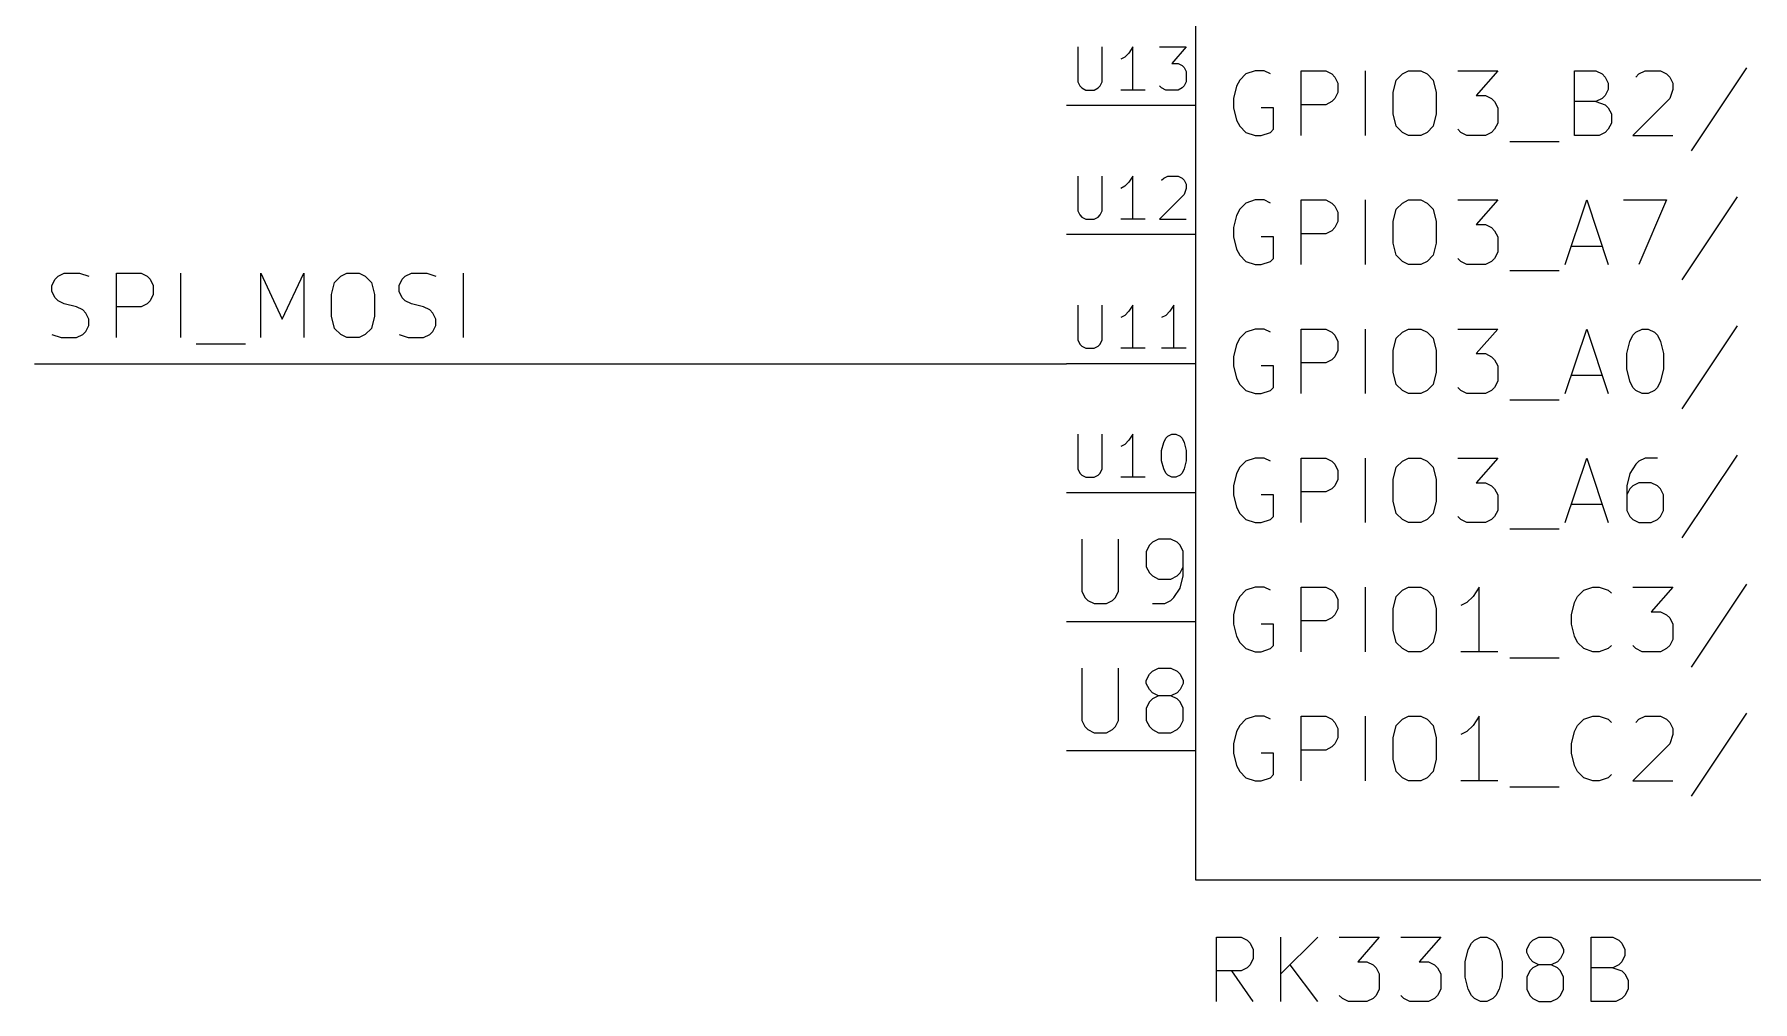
# Model space of a CAD drawing. Header units: millimetres. Extents: x 3 to 237, y -203 to -4.
# Drawn here: x 22.86 to 56.69, y -182.73 to -163.7 of the extents above; entities that cross this region are included whole.
import ezdxf

# ---------------------------------------------------------------- set-up
doc = ezdxf.new("R2010")
doc.units = ezdxf.units.MM
for name, color, linetype in [('GREENSIXTYFIVE', 129, 'CONTINUOUS'), ('LIGHTGREEN', 92, 'CONTINUOUS'), ('LIGHTRED', 12, 'CONTINUOUS'), ('RED', 14, 'CONTINUOUS'), ('REDSIX', 19, 'CONTINUOUS')]:
    doc.layers.add(name, color=color, linetype=linetype)

msp = doc.modelspace()

# ---------------------------------------------------------------- linework, layer by layer
at = {"layer": 'GREENSIXTYFIVE', "linetype": 'CONTINUOUS'}
for p, q in [((56.5694, -164.3571), (55.4808, -165.9899)), ((46.5303, -164.7199), (46.4699, -164.9618)), ((46.5908, -164.599), (46.5303, -164.7199)), ((46.7118, -164.478), (46.5908, -164.599)), ((46.8932, -164.4175), (46.7118, -164.478)), ((47.0746, -164.4175), (46.8932, -164.4175)), ((47.1956, -164.478), (47.0746, -164.4175)), ((47.8003, -165.6875), (47.8003, -164.4175)), ((47.8003, -164.4175), (48.2841, -164.4175)), ((48.2841, -164.4175), (48.4051, -164.478)), ((48.4051, -164.478), (48.4656, -164.5385)), ((48.4656, -164.5385), (48.526, -164.6594)), ((48.526, -164.6594), (48.526, -164.8409)), ((49.0703, -165.6875), (49.0703, -164.4175)), ((49.6147, -164.8409), (49.6751, -164.599)), ((49.6751, -164.599), (49.7961, -164.478)), ((49.7961, -164.478), (49.917, -164.4175)), ((49.917, -164.4175), (50.1589, -164.4175)), ((50.1589, -164.4175), (50.2799, -164.478)), ((50.2799, -164.478), (50.4008, -164.599)), ((50.4008, -164.599), (50.4613, -164.8409)), ((50.8847, -164.4175), (51.6709, -164.4175)), ((51.6709, -164.4175), (51.2475, -164.9013)), ((53.1827, -165.6875), (53.1827, -164.4175)), ((53.1827, -164.4175), (53.6061, -164.4175)), ((53.6061, -164.4175), (53.727, -164.478)), ((53.727, -164.478), (53.7875, -164.5385)), ((53.7875, -164.5385), (53.848, -164.6594)), ((53.848, -164.6594), (53.848, -164.7804)), ((54.3923, -164.5385), (54.4527, -164.478)), ((54.4527, -164.478), (54.5737, -164.4175)), ((54.5737, -164.4175), (54.8761, -164.4175)), ((54.8761, -164.4175), (54.997, -164.478)), ((54.997, -164.478), (55.0575, -164.5385)), ((55.0575, -164.5385), (55.118, -164.6594)), ((55.118, -164.6594), (55.118, -164.7804)), ((46.4699, -164.9618), (46.4699, -165.1432)), ((48.2841, -165.0828), (47.8003, -165.0828)), ((48.4051, -165.0223), (48.2841, -165.0828)), ((48.4656, -164.9618), (48.4051, -165.0223)), ((48.526, -164.8409), (48.4656, -164.9618)), ((49.6147, -165.2642), (49.6147, -164.8409)), ((50.4613, -164.8409), (50.4613, -165.2642)), ((51.2475, -164.9013), (51.429, -164.9013)), ((51.429, -164.9013), (51.5499, -164.9618)), ((51.5499, -164.9618), (51.6104, -165.0223)), ((51.6104, -165.0223), (51.6709, -165.1432)), ((53.6061, -165.0223), (53.1827, -165.0223)), ((53.727, -164.9618), (53.6061, -165.0223)), ((53.6061, -165.0223), (53.7875, -165.0828)), ((53.7875, -164.9013), (53.727, -164.9618)), ((53.848, -164.7804), (53.7875, -164.9013)), ((53.7875, -165.0828), (53.848, -165.1432)), ((55.0575, -164.9618), (54.3318, -165.6875)), ((55.118, -164.7804), (55.0575, -164.9618)), ((46.4699, -165.1432), (46.5303, -165.3851)), ((46.5303, -165.3851), (46.5908, -165.5061)), ((47.256, -165.1432), (47.0141, -165.1432)), ((47.256, -165.5666), (47.256, -165.1432)), ((49.6751, -165.5061), (49.6147, -165.2642)), ((50.4613, -165.2642), (50.4008, -165.5061)), ((51.6709, -165.1432), (51.6709, -165.4456)), ((53.848, -165.1432), (53.9084, -165.2642)), ((53.9084, -165.2642), (53.9084, -165.4456)), ((46.5908, -165.5061), (46.7118, -165.6271)), ((46.7118, -165.6271), (46.8932, -165.6875)), ((46.8932, -165.6875), (47.0141, -165.6875)), ((47.0141, -165.6875), (47.1956, -165.6271)), ((47.1956, -165.6271), (47.256, -165.5666)), ((49.7961, -165.6271), (49.6751, -165.5061)), ((49.917, -165.6875), (49.7961, -165.6271)), ((50.1589, -165.6875), (49.917, -165.6875)), ((50.2799, -165.6271), (50.1589, -165.6875)), ((50.4008, -165.5061), (50.2799, -165.6271)), ((50.9452, -165.6271), (50.8847, -165.5666)), ((51.0661, -165.6875), (50.9452, -165.6271)), ((51.429, -165.6875), (51.0661, -165.6875)), ((51.5499, -165.6271), (51.429, -165.6875)), ((51.6104, -165.5666), (51.5499, -165.6271)), ((51.6709, -165.4456), (51.6104, -165.5666)), ((53.6665, -165.6875), (53.1827, -165.6875)), ((53.7875, -165.6271), (53.6665, -165.6875)), ((53.848, -165.5666), (53.7875, -165.6271)), ((53.9084, -165.4456), (53.848, -165.5666)), ((54.3318, -165.6875), (55.118, -165.6875)), ((51.9128, -165.8085), (52.8804, -165.8085)), ((46.7118, -167.018), (46.5908, -167.139)), ((46.8932, -166.9575), (46.7118, -167.018)), ((47.0746, -166.9575), (46.8932, -166.9575)), ((47.1956, -167.018), (47.0746, -166.9575)), ((47.8003, -168.2275), (47.8003, -166.9575)), ((47.8003, -166.9575), (48.2841, -166.9575)), ((48.2841, -166.9575), (48.4051, -167.018)), ((48.4051, -167.018), (48.4656, -167.0785)), ((48.4656, -167.0785), (48.526, -167.1994)), ((49.0703, -168.2275), (49.0703, -166.9575)), ((49.6751, -167.139), (49.7961, -167.018)), ((49.7961, -167.018), (49.917, -166.9575)), ((49.917, -166.9575), (50.1589, -166.9575)), ((50.1589, -166.9575), (50.2799, -167.018)), ((50.2799, -167.018), (50.4008, -167.139)), ((50.8847, -166.9575), (51.6709, -166.9575)), ((51.6709, -166.9575), (51.2475, -167.4413)), ((53.0013, -168.2275), (53.4246, -166.9575)), ((53.4246, -166.9575), (53.848, -168.2275)), ((54.1504, -166.9575), (54.997, -166.9575)), ((54.997, -166.9575), (54.4528, -168.2275)), ((56.388, -166.8971), (55.2994, -168.5299)), ((46.5303, -167.2599), (46.4699, -167.5018)), ((46.5908, -167.139), (46.5303, -167.2599)), ((48.526, -167.3809), (48.4656, -167.5018)), ((48.526, -167.1994), (48.526, -167.3809)), ((49.6147, -167.3809), (49.6751, -167.139)), ((49.6147, -167.8042), (49.6147, -167.3809)), ((50.4008, -167.139), (50.4613, -167.3809)), ((50.4613, -167.3809), (50.4613, -167.8042)), ((51.2475, -167.4413), (51.429, -167.4413)), ((51.429, -167.4413), (51.5499, -167.5018)), ((46.4699, -167.5018), (46.4699, -167.6832)), ((46.4699, -167.6832), (46.5303, -167.9251)), ((47.256, -167.6832), (47.0141, -167.6832)), ((47.256, -168.1066), (47.256, -167.6832)), ((48.2841, -167.6228), (47.8003, -167.6228)), ((48.4051, -167.5623), (48.2841, -167.6228)), ((48.4656, -167.5018), (48.4051, -167.5623)), ((51.5499, -167.5018), (51.6104, -167.5623)), ((51.6104, -167.5623), (51.6709, -167.6832)), ((51.6709, -167.6832), (51.6709, -167.9856)), ((46.5303, -167.9251), (46.5908, -168.0461)), ((46.5908, -168.0461), (46.7118, -168.1671)), ((47.1956, -168.1671), (47.256, -168.1066)), ((49.6751, -168.0461), (49.6147, -167.8042)), ((49.7961, -168.1671), (49.6751, -168.0461)), ((50.4008, -168.0461), (50.2799, -168.1671)), ((50.4613, -167.8042), (50.4008, -168.0461)), ((50.9452, -168.1671), (50.8847, -168.1066)), ((51.6104, -168.1066), (51.5499, -168.1671)), ((51.6709, -167.9856), (51.6104, -168.1066)), ((53.1223, -167.8647), (53.727, -167.8647)), ((46.7118, -168.1671), (46.8932, -168.2275)), ((46.8932, -168.2275), (47.0141, -168.2275)), ((47.0141, -168.2275), (47.1956, -168.1671)), ((49.917, -168.2275), (49.7961, -168.1671)), ((50.1589, -168.2275), (49.917, -168.2275)), ((50.2799, -168.1671), (50.1589, -168.2275)), ((51.0661, -168.2275), (50.9452, -168.1671)), ((51.429, -168.2275), (51.0661, -168.2275)), ((51.5499, -168.1671), (51.429, -168.2275)), ((51.9128, -168.3485), (52.8804, -168.3485)), ((56.388, -169.4371), (55.2994, -171.0699)), ((46.5303, -169.7999), (46.4699, -170.0418)), ((46.5908, -169.679), (46.5303, -169.7999)), ((46.7118, -169.558), (46.5908, -169.679)), ((46.8932, -169.4975), (46.7118, -169.558)), ((47.0746, -169.4975), (46.8932, -169.4975)), ((47.1956, -169.558), (47.0746, -169.4975)), ((47.8003, -170.7675), (47.8003, -169.4975)), ((47.8003, -169.4975), (48.2841, -169.4975)), ((48.2841, -169.4975), (48.4051, -169.558)), ((48.4051, -169.558), (48.4656, -169.6185)), ((48.4656, -169.6185), (48.526, -169.7394)), ((48.526, -169.7394), (48.526, -169.9209)), ((49.0703, -170.7675), (49.0703, -169.4975)), ((49.6147, -169.9209), (49.6751, -169.679)), ((49.6751, -169.679), (49.7961, -169.558)), ((49.7961, -169.558), (49.917, -169.4975)), ((49.917, -169.4975), (50.1589, -169.4975)), ((50.1589, -169.4975), (50.2799, -169.558)), ((50.2799, -169.558), (50.4008, -169.679)), ((50.4008, -169.679), (50.4613, -169.9209)), ((50.8847, -169.4975), (51.6709, -169.4975)), ((51.6709, -169.4975), (51.2475, -169.9813)), ((53.0013, -170.7675), (53.4246, -169.4975)), ((53.4246, -169.4975), (53.848, -170.7675)), ((54.2109, -169.9813), (54.2713, -169.7394)), ((54.2713, -169.7394), (54.3318, -169.6185)), ((54.3318, -169.6185), (54.3923, -169.558)), ((54.3923, -169.558), (54.5132, -169.4975)), ((54.5132, -169.4975), (54.6342, -169.4975)), ((54.6342, -169.4975), (54.7551, -169.558)), ((54.7551, -169.558), (54.8156, -169.6185)), ((54.8156, -169.6185), (54.8761, -169.7394)), ((54.8761, -169.7394), (54.9366, -169.9813)), ((46.4699, -170.0418), (46.4699, -170.2232)), ((48.2841, -170.1628), (47.8003, -170.1628)), ((48.4051, -170.1023), (48.2841, -170.1628)), ((48.4656, -170.0418), (48.4051, -170.1023)), ((48.526, -169.9209), (48.4656, -170.0418)), ((49.6147, -170.3442), (49.6147, -169.9209)), ((50.4613, -169.9209), (50.4613, -170.3442)), ((51.2475, -169.9813), (51.429, -169.9813)), ((51.429, -169.9813), (51.5499, -170.0418)), ((51.5499, -170.0418), (51.6104, -170.1023)), ((51.6104, -170.1023), (51.6709, -170.2232)), ((54.2109, -170.2837), (54.2109, -169.9813)), ((54.9366, -169.9813), (54.9366, -170.2837)), ((46.4699, -170.2232), (46.5303, -170.4651)), ((46.5303, -170.4651), (46.5908, -170.5861)), ((47.256, -170.2232), (47.0141, -170.2232)), ((47.256, -170.6466), (47.256, -170.2232)), ((49.6751, -170.5861), (49.6147, -170.3442)), ((50.4613, -170.3442), (50.4008, -170.5861)), ((51.6709, -170.2232), (51.6709, -170.5256)), ((53.1223, -170.4047), (53.727, -170.4047)), ((54.2713, -170.5256), (54.2109, -170.2837)), ((54.9366, -170.2837), (54.8761, -170.5256)), ((46.5908, -170.5861), (46.7118, -170.7071)), ((46.7118, -170.7071), (46.8932, -170.7675)), ((46.8932, -170.7675), (47.0141, -170.7675)), ((47.0141, -170.7675), (47.1956, -170.7071)), ((47.1956, -170.7071), (47.256, -170.6466)), ((49.7961, -170.7071), (49.6751, -170.5861)), ((49.917, -170.7675), (49.7961, -170.7071)), ((50.1589, -170.7675), (49.917, -170.7675)), ((50.2799, -170.7071), (50.1589, -170.7675)), ((50.4008, -170.5861), (50.2799, -170.7071)), ((50.9452, -170.7071), (50.8847, -170.6466)), ((51.0661, -170.7675), (50.9452, -170.7071)), ((51.429, -170.7675), (51.0661, -170.7675)), ((51.5499, -170.7071), (51.429, -170.7675)), ((51.6104, -170.6466), (51.5499, -170.7071)), ((51.6709, -170.5256), (51.6104, -170.6466)), ((54.3318, -170.6466), (54.2713, -170.5256)), ((54.3923, -170.7071), (54.3318, -170.6466)), ((54.5132, -170.7675), (54.3923, -170.7071)), ((54.6342, -170.7675), (54.5132, -170.7675)), ((54.7551, -170.7071), (54.6342, -170.7675)), ((54.8156, -170.6466), (54.7551, -170.7071)), ((54.8761, -170.5256), (54.8156, -170.6466)), ((51.9128, -170.8885), (52.8804, -170.8885)), ((46.7118, -172.098), (46.5908, -172.219)), ((46.8932, -172.0375), (46.7118, -172.098)), ((47.0746, -172.0375), (46.8932, -172.0375)), ((47.1956, -172.098), (47.0746, -172.0375)), ((47.8003, -173.3075), (47.8003, -172.0375)), ((47.8003, -172.0375), (48.2841, -172.0375)), ((48.2841, -172.0375), (48.4051, -172.098)), ((48.4051, -172.098), (48.4656, -172.1585)), ((48.4656, -172.1585), (48.526, -172.2794)), ((49.0703, -173.3075), (49.0703, -172.0375)), ((49.6751, -172.219), (49.7961, -172.098)), ((49.7961, -172.098), (49.917, -172.0375)), ((49.917, -172.0375), (50.1589, -172.0375)), ((50.1589, -172.0375), (50.2799, -172.098)), ((50.2799, -172.098), (50.4008, -172.219)), ((50.8847, -172.0375), (51.6709, -172.0375)), ((51.6709, -172.0375), (51.2475, -172.5213)), ((53.0013, -173.3075), (53.4246, -172.0375)), ((53.4246, -172.0375), (53.848, -173.3075)), ((54.3923, -172.1585), (54.2713, -172.3399)), ((54.4528, -172.098), (54.3923, -172.1585)), ((54.5737, -172.0375), (54.4528, -172.098)), ((54.8156, -172.0375), (54.5737, -172.0375)), ((56.388, -171.9771), (55.2994, -173.6099)), ((46.5303, -172.3399), (46.4699, -172.5818)), ((46.5908, -172.219), (46.5303, -172.3399)), ((48.526, -172.4609), (48.4656, -172.5818)), ((48.526, -172.2794), (48.526, -172.4609)), ((49.6147, -172.4609), (49.6751, -172.219)), ((49.6147, -172.8842), (49.6147, -172.4609)), ((50.4008, -172.219), (50.4613, -172.4609)), ((50.4613, -172.4609), (50.4613, -172.8842)), ((51.2475, -172.5213), (51.429, -172.5213)), ((51.429, -172.5213), (51.5499, -172.5818)), ((54.2713, -172.3399), (54.2109, -172.5818)), ((54.4528, -172.5213), (54.3318, -172.5818)), ((54.6947, -172.5213), (54.4528, -172.5213)), ((54.8156, -172.5818), (54.6947, -172.5213)), ((46.4699, -172.5818), (46.4699, -172.7632)), ((46.4699, -172.7632), (46.5303, -173.0051)), ((47.256, -172.7632), (47.0141, -172.7632)), ((47.256, -173.1866), (47.256, -172.7632)), ((48.2841, -172.7028), (47.8003, -172.7028)), ((48.4051, -172.6423), (48.2841, -172.7028)), ((48.4656, -172.5818), (48.4051, -172.6423)), ((51.5499, -172.5818), (51.6104, -172.6423)), ((51.6104, -172.6423), (51.6709, -172.7632)), ((51.6709, -172.7632), (51.6709, -173.0656)), ((54.2109, -172.5818), (54.2109, -173.0656)), ((54.2713, -172.6423), (54.2109, -172.7632)), ((54.3318, -172.5818), (54.2713, -172.6423)), ((54.8761, -172.6423), (54.8156, -172.5818)), ((54.9366, -172.7632), (54.8761, -172.6423)), ((54.9366, -173.0656), (54.9366, -172.7632)), ((46.5303, -173.0051), (46.5908, -173.1261)), ((46.5908, -173.1261), (46.7118, -173.2471)), ((47.1956, -173.2471), (47.256, -173.1866)), ((49.6751, -173.1261), (49.6147, -172.8842)), ((49.7961, -173.2471), (49.6751, -173.1261)), ((50.4008, -173.1261), (50.2799, -173.2471)), ((50.4613, -172.8842), (50.4008, -173.1261)), ((50.9452, -173.2471), (50.8847, -173.1866)), ((51.6104, -173.1866), (51.5499, -173.2471)), ((51.6709, -173.0656), (51.6104, -173.1866)), ((53.1223, -172.9447), (53.727, -172.9447)), ((54.2109, -173.0656), (54.2713, -173.1866)), ((54.2713, -173.1866), (54.3318, -173.2471)), ((54.8156, -173.2471), (54.8761, -173.1866)), ((54.8761, -173.1866), (54.9366, -173.0656)), ((46.7118, -173.2471), (46.8932, -173.3075)), ((46.8932, -173.3075), (47.0141, -173.3075)), ((47.0141, -173.3075), (47.1956, -173.2471)), ((49.917, -173.3075), (49.7961, -173.2471)), ((50.1589, -173.3075), (49.917, -173.3075)), ((50.2799, -173.2471), (50.1589, -173.3075)), ((51.0661, -173.3075), (50.9452, -173.2471)), ((51.429, -173.3075), (51.0661, -173.3075)), ((51.5499, -173.2471), (51.429, -173.3075)), ((51.9128, -173.4285), (52.8804, -173.4285)), ((54.3318, -173.2471), (54.4528, -173.3075)), ((54.4528, -173.3075), (54.6947, -173.3075)), ((54.6947, -173.3075), (54.8156, -173.2471)), ((56.5694, -174.5171), (55.4808, -176.1499)), ((46.5303, -174.8799), (46.4699, -175.1218)), ((46.5908, -174.759), (46.5303, -174.8799)), ((46.7118, -174.638), (46.5908, -174.759)), ((46.8932, -174.5775), (46.7118, -174.638)), ((47.0746, -174.5775), (46.8932, -174.5775)), ((47.1956, -174.638), (47.0746, -174.5775)), ((47.8003, -175.8475), (47.8003, -174.5775)), ((47.8003, -174.5775), (48.2841, -174.5775)), ((48.2841, -174.5775), (48.4051, -174.638)), ((48.4051, -174.638), (48.4656, -174.6985)), ((48.4656, -174.6985), (48.526, -174.8194)), ((48.526, -174.8194), (48.526, -175.0009)), ((49.0703, -175.8475), (49.0703, -174.5775)), ((49.6147, -175.0009), (49.6751, -174.759)), ((49.6751, -174.759), (49.7961, -174.638)), ((49.7961, -174.638), (49.917, -174.5775)), ((49.917, -174.5775), (50.1589, -174.5775)), ((50.1589, -174.5775), (50.2799, -174.638)), ((50.2799, -174.638), (50.4008, -174.759)), ((50.4008, -174.759), (50.4613, -175.0009)), ((51.0661, -174.8799), (50.9452, -174.9404)), ((51.1871, -174.759), (51.0661, -174.8799)), ((51.308, -174.5775), (51.1871, -174.759)), ((51.308, -175.8475), (51.308, -174.5775)), ((53.1223, -175.1218), (53.1827, -174.8799)), ((53.1827, -174.8799), (53.2432, -174.759)), ((53.2432, -174.759), (53.3642, -174.638)), ((53.3642, -174.638), (53.5456, -174.5775)), ((53.5456, -174.5775), (53.6665, -174.5775)), ((53.6665, -174.5775), (53.848, -174.638)), ((53.848, -174.638), (53.9084, -174.6985)), ((54.3318, -174.5775), (55.118, -174.5775)), ((55.118, -174.5775), (54.6946, -175.0613)), ((46.4699, -175.1218), (46.4699, -175.3032)), ((48.4051, -175.1823), (48.2841, -175.2428)), ((48.4656, -175.1218), (48.4051, -175.1823)), ((48.526, -175.0009), (48.4656, -175.1218)), ((49.6147, -175.4242), (49.6147, -175.0009)), ((50.4613, -175.0009), (50.4613, -175.4242)), ((53.1223, -175.3032), (53.1223, -175.1218)), ((54.6946, -175.0613), (54.8761, -175.0613)), ((54.8761, -175.0613), (54.997, -175.1218)), ((54.997, -175.1218), (55.0575, -175.1823)), ((55.0575, -175.1823), (55.118, -175.3032)), ((46.4699, -175.3032), (46.5303, -175.5451)), ((46.5303, -175.5451), (46.5908, -175.6661)), ((47.256, -175.3032), (47.0141, -175.3032)), ((47.256, -175.7266), (47.256, -175.3032)), ((48.2841, -175.2428), (47.8003, -175.2428)), ((49.6751, -175.6661), (49.6147, -175.4242)), ((50.4613, -175.4242), (50.4008, -175.6661)), ((53.1827, -175.5451), (53.1223, -175.3032)), ((53.2432, -175.6661), (53.1827, -175.5451)), ((55.118, -175.3032), (55.118, -175.6056)), ((46.5908, -175.6661), (46.7118, -175.7871)), ((46.7118, -175.7871), (46.8932, -175.8475)), ((46.8932, -175.8475), (47.0141, -175.8475)), ((47.0141, -175.8475), (47.1956, -175.7871)), ((47.1956, -175.7871), (47.256, -175.7266)), ((49.7961, -175.7871), (49.6751, -175.6661)), ((49.917, -175.8475), (49.7961, -175.7871)), ((50.1589, -175.8475), (49.917, -175.8475)), ((50.2799, -175.7871), (50.1589, -175.8475)), ((50.4008, -175.6661), (50.2799, -175.7871)), ((51.6709, -175.8475), (50.9452, -175.8475)), ((53.3642, -175.7871), (53.2432, -175.6661)), ((53.5456, -175.8475), (53.3642, -175.7871)), ((53.6665, -175.8475), (53.5456, -175.8475)), ((53.848, -175.7871), (53.6665, -175.8475)), ((53.9084, -175.7266), (53.848, -175.7871)), ((54.3923, -175.7871), (54.3318, -175.7266)), ((54.5132, -175.8475), (54.3923, -175.7871)), ((54.8761, -175.8475), (54.5132, -175.8475)), ((54.997, -175.7871), (54.8761, -175.8475)), ((55.0575, -175.7266), (54.997, -175.7871)), ((55.118, -175.6056), (55.0575, -175.7266)), ((51.9128, -175.9685), (52.8804, -175.9685)), ((46.7118, -177.178), (46.5908, -177.299)), ((46.8932, -177.1175), (46.7118, -177.178)), ((47.0746, -177.1175), (46.8932, -177.1175)), ((47.1956, -177.178), (47.0746, -177.1175)), ((47.8003, -178.3875), (47.8003, -177.1175)), ((47.8003, -177.1175), (48.2841, -177.1175)), ((48.2841, -177.1175), (48.4051, -177.178)), ((48.4051, -177.178), (48.4656, -177.2385)), ((48.4656, -177.2385), (48.526, -177.3594)), ((49.0703, -178.3875), (49.0703, -177.1175)), ((49.6751, -177.299), (49.7961, -177.178)), ((49.7961, -177.178), (49.917, -177.1175)), ((49.917, -177.1175), (50.1589, -177.1175)), ((50.1589, -177.1175), (50.2799, -177.178)), ((50.2799, -177.178), (50.4008, -177.299)), ((51.308, -177.1175), (51.1871, -177.299)), ((51.308, -178.3875), (51.308, -177.1175)), ((53.2432, -177.299), (53.3642, -177.178)), ((53.3642, -177.178), (53.5456, -177.1175)), ((53.5456, -177.1175), (53.6665, -177.1175)), ((53.6665, -177.1175), (53.848, -177.178)), ((53.848, -177.178), (53.9084, -177.2385)), ((54.3923, -177.2385), (54.4527, -177.178)), ((54.4527, -177.178), (54.5737, -177.1175)), ((54.5737, -177.1175), (54.8761, -177.1175)), ((54.8761, -177.1175), (54.997, -177.178)), ((54.997, -177.178), (55.0575, -177.2385)), ((55.0575, -177.2385), (55.118, -177.3594)), ((56.5694, -177.0571), (55.4808, -178.6899)), ((46.5303, -177.4199), (46.4699, -177.6618)), ((46.5908, -177.299), (46.5303, -177.4199)), ((48.526, -177.5409), (48.4656, -177.6618)), ((48.526, -177.3594), (48.526, -177.5409)), ((49.6147, -177.5409), (49.6751, -177.299)), ((49.6147, -177.9642), (49.6147, -177.5409)), ((50.4008, -177.299), (50.4613, -177.5409)), ((50.4613, -177.5409), (50.4613, -177.9642)), ((51.0661, -177.4199), (50.9452, -177.4804)), ((51.1871, -177.299), (51.0661, -177.4199)), ((53.1223, -177.6618), (53.1827, -177.4199)), ((53.1827, -177.4199), (53.2432, -177.299)), ((55.118, -177.4804), (55.0575, -177.6618)), ((55.118, -177.3594), (55.118, -177.4804)), ((46.4699, -177.6618), (46.4699, -177.8432)), ((46.4699, -177.8432), (46.5303, -178.0851)), ((47.256, -177.8432), (47.0141, -177.8432)), ((47.256, -178.2666), (47.256, -177.8432)), ((48.2841, -177.7828), (47.8003, -177.7828)), ((48.4051, -177.7223), (48.2841, -177.7828)), ((48.4656, -177.6618), (48.4051, -177.7223)), ((53.1223, -177.8432), (53.1223, -177.6618)), ((53.1827, -178.0851), (53.1223, -177.8432)), ((55.0575, -177.6618), (54.3318, -178.3875)), ((46.5303, -178.0851), (46.5908, -178.2061)), ((46.5908, -178.2061), (46.7118, -178.3271)), ((47.1956, -178.3271), (47.256, -178.2666)), ((49.6751, -178.2061), (49.6147, -177.9642)), ((49.7961, -178.3271), (49.6751, -178.2061)), ((50.4008, -178.2061), (50.2799, -178.3271)), ((50.4613, -177.9642), (50.4008, -178.2061)), ((53.2432, -178.2061), (53.1827, -178.0851)), ((53.3642, -178.3271), (53.2432, -178.2061)), ((53.9084, -178.2666), (53.848, -178.3271)), ((46.7118, -178.3271), (46.8932, -178.3875)), ((46.8932, -178.3875), (47.0141, -178.3875)), ((47.0141, -178.3875), (47.1956, -178.3271)), ((49.917, -178.3875), (49.7961, -178.3271)), ((50.1589, -178.3875), (49.917, -178.3875)), ((50.2799, -178.3271), (50.1589, -178.3875)), ((51.6709, -178.3875), (50.9452, -178.3875)), ((51.9128, -178.5085), (52.8804, -178.5085)), ((53.5456, -178.3875), (53.3642, -178.3271)), ((53.6665, -178.3875), (53.5456, -178.3875)), ((53.848, -178.3271), (53.6665, -178.3875)), ((54.3318, -178.3875), (55.118, -178.3875)), ((46.1335, -182.7344), (46.1335, -181.4644)), ((46.1335, -181.4644), (46.6173, -181.4644)), ((46.6173, -181.4644), (46.7383, -181.5249)), ((46.7383, -181.5249), (46.7988, -181.5854)), ((46.7988, -181.5854), (46.8592, -181.7063)), ((47.4035, -182.7344), (47.4035, -181.4644)), ((48.1292, -181.4644), (47.4035, -182.1901)), ((48.5526, -181.4644), (49.3388, -181.4644)), ((49.3388, -181.4644), (48.9154, -181.9482)), ((49.7621, -181.4644), (50.5483, -181.4644)), ((50.5483, -181.4644), (50.1249, -181.9482)), ((51.0925, -181.7063), (51.153, -181.5854)), ((51.153, -181.5854), (51.2135, -181.5249)), ((51.2135, -181.5249), (51.3344, -181.4644)), ((51.3344, -181.4644), (51.4554, -181.4644)), ((51.4554, -181.4644), (51.5763, -181.5249)), ((51.5763, -181.5249), (51.6368, -181.5854)), ((51.6368, -181.5854), (51.6973, -181.7063)), ((52.2416, -181.7063), (52.302, -181.5854)), ((52.302, -181.5854), (52.3625, -181.5249)), ((52.3625, -181.5249), (52.4835, -181.4644)), ((52.4835, -181.4644), (52.7254, -181.4644)), ((52.7254, -181.4644), (52.8463, -181.5249)), ((52.8463, -181.5249), (52.9068, -181.5854)), ((52.9068, -181.5854), (52.9673, -181.7063)), ((53.5115, -182.7344), (53.5115, -181.4644)), ((53.5115, -181.4644), (53.9349, -181.4644)), ((53.9349, -181.4644), (54.0558, -181.5249)), ((54.0558, -181.5249), (54.1163, -181.5854)), ((54.1163, -181.5854), (54.1768, -181.7063)), ((46.8592, -181.8878), (46.7988, -182.0087)), ((46.8592, -181.7063), (46.8592, -181.8878)), ((48.9154, -181.9482), (49.0969, -181.9482)), ((49.0969, -181.9482), (49.2178, -182.0087)), ((50.1249, -181.9482), (50.3064, -181.9482)), ((50.3064, -181.9482), (50.4273, -182.0087)), ((51.0321, -181.9482), (51.0925, -181.7063)), ((51.0321, -182.2506), (51.0321, -181.9482)), ((51.6973, -181.7063), (51.7578, -181.9482)), ((51.7578, -181.9482), (51.7578, -182.2506)), ((52.2416, -181.7668), (52.2416, -181.7063)), ((52.302, -181.8878), (52.2416, -181.7668)), ((52.3625, -181.9482), (52.302, -181.8878)), ((52.4835, -182.0087), (52.3625, -181.9482)), ((52.8463, -181.9482), (52.7254, -182.0087)), ((52.9068, -181.8878), (52.8463, -181.9482)), ((52.9673, -181.7668), (52.9068, -181.8878)), ((52.9673, -181.7063), (52.9673, -181.7668)), ((54.1163, -181.9482), (54.0558, -182.0087)), ((54.1768, -181.8273), (54.1163, -181.9482)), ((54.1768, -181.7063), (54.1768, -181.8273)), ((46.6173, -182.1297), (46.1335, -182.1297)), ((46.8592, -182.7344), (46.4359, -182.1297)), ((46.7383, -182.0692), (46.6173, -182.1297)), ((46.7988, -182.0087), (46.7383, -182.0692)), ((48.1292, -182.7344), (47.585, -182.0087)), ((49.2178, -182.0087), (49.2783, -182.0692)), ((49.2783, -182.0692), (49.3388, -182.1901)), ((49.3388, -182.1901), (49.3388, -182.4925)), ((50.4273, -182.0087), (50.4878, -182.0692)), ((50.4878, -182.0692), (50.5483, -182.1901)), ((50.5483, -182.1901), (50.5483, -182.4925)), ((51.0925, -182.4925), (51.0321, -182.2506)), ((51.7578, -182.2506), (51.6973, -182.4925)), ((52.302, -182.1297), (52.2416, -182.2506)), ((52.2416, -182.2506), (52.2416, -182.4925)), ((52.3625, -182.0692), (52.302, -182.1297)), ((52.4835, -182.0087), (52.3625, -182.0692)), ((52.7254, -182.0087), (52.4835, -182.0087)), ((52.8463, -182.0692), (52.7254, -182.0087)), ((52.9068, -182.1297), (52.8463, -182.0692)), ((52.9673, -182.2506), (52.9068, -182.1297)), ((52.9673, -182.4925), (52.9673, -182.2506)), ((53.9349, -182.0692), (53.5115, -182.0692)), ((54.0558, -182.0087), (53.9349, -182.0692)), ((53.9349, -182.0692), (54.1163, -182.1297)), ((54.1163, -182.1297), (54.1768, -182.1901)), ((54.1768, -182.1901), (54.2372, -182.3111)), ((54.2372, -182.3111), (54.2372, -182.4925)), ((48.6131, -182.674), (48.5526, -182.6135)), ((48.734, -182.7344), (48.6131, -182.674)), ((49.2178, -182.674), (49.0969, -182.7344)), ((49.2783, -182.6135), (49.2178, -182.674)), ((49.3388, -182.4925), (49.2783, -182.6135)), ((49.8226, -182.674), (49.7621, -182.6135)), ((49.9435, -182.7344), (49.8226, -182.674)), ((50.4273, -182.674), (50.3064, -182.7344)), ((50.4878, -182.6135), (50.4273, -182.674)), ((50.5483, -182.4925), (50.4878, -182.6135)), ((51.153, -182.6135), (51.0925, -182.4925)), ((51.2135, -182.674), (51.153, -182.6135)), ((51.3344, -182.7344), (51.2135, -182.674)), ((51.5763, -182.674), (51.4554, -182.7344)), ((51.6368, -182.6135), (51.5763, -182.674)), ((51.6973, -182.4925), (51.6368, -182.6135)), ((52.2416, -182.4925), (52.302, -182.6135)), ((52.302, -182.6135), (52.3625, -182.674)), ((52.3625, -182.674), (52.4835, -182.7344)), ((52.7254, -182.7344), (52.8463, -182.674)), ((52.8463, -182.674), (52.9068, -182.6135)), ((52.9068, -182.6135), (52.9673, -182.4925)), ((54.1163, -182.674), (53.9953, -182.7344)), ((54.1768, -182.6135), (54.1163, -182.674)), ((54.2372, -182.4925), (54.1768, -182.6135)), ((49.0969, -182.7344), (48.734, -182.7344)), ((50.3064, -182.7344), (49.9435, -182.7344)), ((51.4554, -182.7344), (51.3344, -182.7344)), ((52.4835, -182.7344), (52.7254, -182.7344)), ((53.9953, -182.7344), (53.5115, -182.7344))]:
    msp.add_line(p, q, dxfattribs=at)
at = {"layer": 'LIGHTGREEN', "linetype": 'CONTINUOUS'}
msp.add_line((22.86, -170.18), (43.18, -170.18), dxfattribs=at)
at = {"layer": 'LIGHTRED', "linetype": 'CONTINUOUS'}
for p, q in [((43.4018, -163.9466), (43.4018, -164.6319)), ((43.8856, -164.6319), (43.8856, -163.9466)), ((44.4097, -164.0675), (44.329, -164.1481)), ((44.4903, -163.9466), (44.4097, -164.0675)), ((44.4903, -164.7932), (44.4903, -163.9466)), ((45.0144, -163.9466), (45.5385, -163.9466)), ((45.5385, -163.9466), (45.2563, -164.2691)), ((44.329, -164.1481), (44.2484, -164.1885)), ((45.2563, -164.2691), (45.3772, -164.2691)), ((45.3772, -164.2691), (45.4579, -164.3094)), ((45.4579, -164.3094), (45.4982, -164.3497)), ((45.4982, -164.3497), (45.5385, -164.4303)), ((43.4018, -164.6319), (43.4421, -164.7125)), ((43.4421, -164.7125), (43.4825, -164.7529)), ((43.4825, -164.7529), (43.5631, -164.7932)), ((43.7243, -164.7932), (43.805, -164.7529)), ((43.805, -164.7529), (43.8453, -164.7125)), ((43.8453, -164.7125), (43.8856, -164.6319)), ((45.0547, -164.7529), (45.0144, -164.7125)), ((45.1353, -164.7932), (45.0547, -164.7529)), ((45.4579, -164.7529), (45.3772, -164.7932)), ((45.4982, -164.7125), (45.4579, -164.7529)), ((45.5385, -164.6319), (45.4982, -164.7125)), ((45.5385, -164.4303), (45.5385, -164.6319)), ((43.5631, -164.7932), (43.7243, -164.7932)), ((44.7322, -164.7932), (44.2484, -164.7932)), ((45.3772, -164.7932), (45.1353, -164.7932)), ((43.4018, -166.4866), (43.4018, -167.1719)), ((43.8856, -167.1719), (43.8856, -166.4866)), ((44.329, -166.6881), (44.2484, -166.7285)), ((44.4097, -166.6075), (44.329, -166.6881)), ((44.4903, -166.4866), (44.4097, -166.6075)), ((44.4903, -167.3332), (44.4903, -166.4866)), ((45.0547, -166.5672), (45.095, -166.5269)), ((45.095, -166.5269), (45.1757, -166.4866)), ((45.1757, -166.4866), (45.3772, -166.4866)), ((45.3772, -166.4866), (45.4579, -166.5269)), ((45.4579, -166.5269), (45.4982, -166.5672)), ((45.4982, -166.5672), (45.5385, -166.6478)), ((45.5385, -166.7285), (45.4982, -166.8494)), ((45.5385, -166.6478), (45.5385, -166.7285)), ((45.4982, -166.8494), (45.0144, -167.3332)), ((43.4018, -167.1719), (43.4421, -167.2525)), ((43.4421, -167.2525), (43.4825, -167.2929)), ((43.4825, -167.2929), (43.5631, -167.3332)), ((43.5631, -167.3332), (43.7243, -167.3332)), ((43.7243, -167.3332), (43.805, -167.2929)), ((43.805, -167.2929), (43.8453, -167.2525)), ((43.8453, -167.2525), (43.8856, -167.1719)), ((44.7322, -167.3332), (44.2484, -167.3332)), ((45.0144, -167.3332), (45.5385, -167.3332)), ((43.4018, -169.0266), (43.4018, -169.7119)), ((43.8856, -169.7119), (43.8856, -169.0266)), ((44.4097, -169.1475), (44.329, -169.2281)), ((44.4903, -169.0266), (44.4097, -169.1475)), ((44.4903, -169.8732), (44.4903, -169.0266)), ((45.216, -169.1475), (45.1353, -169.2281)), ((45.2966, -169.0266), (45.216, -169.1475)), ((45.2966, -169.8732), (45.2966, -169.0266)), ((44.329, -169.2281), (44.2484, -169.2685)), ((45.1353, -169.2281), (45.0547, -169.2685)), ((43.4018, -169.7119), (43.4421, -169.7925)), ((43.4421, -169.7925), (43.4825, -169.8329)), ((43.805, -169.8329), (43.8453, -169.7925)), ((43.8453, -169.7925), (43.8856, -169.7119)), ((43.4825, -169.8329), (43.5631, -169.8732)), ((43.5631, -169.8732), (43.7243, -169.8732)), ((43.7243, -169.8732), (43.805, -169.8329)), ((44.7322, -169.8732), (44.2484, -169.8732)), ((45.5385, -169.8732), (45.0547, -169.8732)), ((43.4018, -171.5666), (43.4018, -172.2519)), ((43.8856, -172.2519), (43.8856, -171.5666)), ((44.329, -171.7681), (44.2484, -171.8085)), ((44.4097, -171.6875), (44.329, -171.7681)), ((44.4903, -171.5666), (44.4097, -171.6875)), ((44.4903, -172.4132), (44.4903, -171.5666)), ((45.0547, -171.8891), (45.095, -171.7278)), ((45.095, -171.7278), (45.1353, -171.6472)), ((45.1353, -171.6472), (45.1757, -171.6069)), ((45.1757, -171.6069), (45.2563, -171.5666)), ((45.2563, -171.5666), (45.3369, -171.5666)), ((45.3369, -171.5666), (45.4175, -171.6069)), ((45.4175, -171.6069), (45.4579, -171.6472)), ((45.4579, -171.6472), (45.4982, -171.7278)), ((45.4982, -171.7278), (45.5385, -171.8891)), ((45.0547, -172.0907), (45.0547, -171.8891)), ((45.095, -172.2519), (45.0547, -172.0907)), ((45.5385, -172.0907), (45.4982, -172.2519)), ((45.5385, -171.8891), (45.5385, -172.0907)), ((43.4018, -172.2519), (43.4421, -172.3325)), ((43.4421, -172.3325), (43.4825, -172.3729)), ((43.4825, -172.3729), (43.5631, -172.4132)), ((43.5631, -172.4132), (43.7243, -172.4132)), ((43.7243, -172.4132), (43.805, -172.3729)), ((43.805, -172.3729), (43.8453, -172.3325)), ((43.8453, -172.3325), (43.8856, -172.2519)), ((44.7322, -172.4132), (44.2484, -172.4132)), ((45.1353, -172.3325), (45.095, -172.2519)), ((45.1757, -172.3729), (45.1353, -172.3325)), ((45.2563, -172.4132), (45.1757, -172.3729)), ((45.3369, -172.4132), (45.2563, -172.4132)), ((45.4175, -172.3729), (45.3369, -172.4132)), ((45.4579, -172.3325), (45.4175, -172.3729)), ((45.4982, -172.2519), (45.4579, -172.3325)), ((43.4823, -173.6313), (43.4823, -174.6594)), ((44.208, -174.6594), (44.208, -173.6313)), ((44.8128, -173.7523), (44.7524, -173.8732)), ((44.7524, -173.8732), (44.7524, -174.1756)), ((44.8733, -173.6918), (44.8128, -173.7523)), ((44.9943, -173.6313), (44.8733, -173.6918)), ((45.2362, -173.6313), (44.9943, -173.6313)), ((45.3571, -173.6918), (45.2362, -173.6313)), ((45.4176, -173.7523), (45.3571, -173.6918)), ((45.4781, -173.8732), (45.4176, -173.7523)), ((45.4781, -174.357), (45.4781, -173.8732)), ((44.7524, -174.1756), (44.8128, -174.2966)), ((45.4176, -174.2966), (45.4781, -174.1756)), ((44.8128, -174.2966), (44.8733, -174.357)), ((44.8733, -174.357), (44.9943, -174.4175)), ((44.9943, -174.4175), (45.2362, -174.4175)), ((45.2362, -174.4175), (45.3571, -174.357)), ((45.3571, -174.357), (45.4176, -174.2966)), ((45.4176, -174.5989), (45.4781, -174.357)), ((43.4823, -174.6594), (43.5428, -174.7804)), ((43.5428, -174.7804), (43.6033, -174.8409)), ((43.6033, -174.8409), (43.7242, -174.9013)), ((43.7242, -174.9013), (43.9661, -174.9013)), ((43.9661, -174.9013), (44.0871, -174.8409)), ((44.0871, -174.8409), (44.1476, -174.7804)), ((44.1476, -174.7804), (44.208, -174.6594)), ((44.8733, -174.9013), (45.1152, -174.9013)), ((45.1152, -174.9013), (45.2362, -174.8409)), ((45.2362, -174.8409), (45.2966, -174.7804)), ((45.2966, -174.7804), (45.4176, -174.5989)), ((43.4823, -176.1713), (43.4823, -177.1994)), ((44.208, -177.1994), (44.208, -176.1713)), ((44.8128, -176.2923), (44.8733, -176.2318)), ((44.8733, -176.2318), (44.9943, -176.1713)), ((44.9943, -176.1713), (45.2362, -176.1713)), ((45.2362, -176.1713), (45.3571, -176.2318)), ((45.3571, -176.2318), (45.4176, -176.2923)), ((44.7524, -176.4132), (44.8128, -176.2923)), ((44.7524, -176.4737), (44.7524, -176.4132)), ((44.8128, -176.5947), (44.7524, -176.4737)), ((45.4176, -176.2923), (45.4781, -176.4132)), ((45.4781, -176.4737), (45.4176, -176.5947)), ((45.4781, -176.4132), (45.4781, -176.4737)), ((44.8128, -176.8366), (44.7524, -176.9575)), ((44.8733, -176.6551), (44.8128, -176.5947)), ((44.8733, -176.7761), (44.8128, -176.8366)), ((44.9943, -176.7156), (44.8733, -176.6551)), ((44.9943, -176.7156), (44.8733, -176.7761)), ((45.2362, -176.7156), (44.9943, -176.7156)), ((45.3571, -176.6551), (45.2362, -176.7156)), ((45.3571, -176.7761), (45.2362, -176.7156)), ((45.4176, -176.5947), (45.3571, -176.6551)), ((45.4176, -176.8366), (45.3571, -176.7761)), ((45.4781, -176.9575), (45.4176, -176.8366)), ((43.4823, -177.1994), (43.5428, -177.3204)), ((44.1476, -177.3204), (44.208, -177.1994)), ((44.7524, -176.9575), (44.7524, -177.1994)), ((44.7524, -177.1994), (44.8128, -177.3204)), ((45.4176, -177.3204), (45.4781, -177.1994)), ((45.4781, -177.1994), (45.4781, -176.9575)), ((43.5428, -177.3204), (43.6033, -177.3809)), ((43.6033, -177.3809), (43.7242, -177.4413)), ((43.7242, -177.4413), (43.9661, -177.4413)), ((43.9661, -177.4413), (44.0871, -177.3809)), ((44.0871, -177.3809), (44.1476, -177.3204)), ((44.8128, -177.3204), (44.8733, -177.3809)), ((44.8733, -177.3809), (44.9943, -177.4413)), ((44.9943, -177.4413), (45.2362, -177.4413)), ((45.2362, -177.4413), (45.3571, -177.3809)), ((45.3571, -177.3809), (45.4176, -177.3204))]:
    msp.add_line(p, q, dxfattribs=at)
at = {"layer": 'RED', "linetype": 'CONTINUOUS'}
for p, q in [((45.72, -5.08), (45.72, -180.34)), ((45.72, -165.1), (43.18, -165.1)), ((45.72, -167.64), (43.18, -167.64)), ((45.72, -170.18), (43.18, -170.18)), ((45.72, -172.72), (43.18, -172.72)), ((45.72, -175.26), (43.18, -175.26)), ((45.72, -177.8), (43.18, -177.8)), ((45.72, -180.34), (193.04, -180.34))]:
    msp.add_line(p, q, dxfattribs=at)
at = {"layer": 'REDSIX', "linetype": 'CONTINUOUS'}
for p, q in [((23.2667, -168.5179), (23.3272, -168.4574)), ((23.3272, -168.4574), (23.4482, -168.3969)), ((23.4482, -168.3969), (23.7505, -168.3969)), ((23.7505, -168.3969), (23.932, -168.4574)), ((24.4762, -169.6669), (24.4762, -168.3969)), ((24.4762, -168.3969), (24.96, -168.3969)), ((24.96, -168.3969), (25.081, -168.4574)), ((25.081, -168.4574), (25.1415, -168.5179)), ((25.7462, -169.6669), (25.7462, -168.3969)), ((27.3186, -169.6669), (27.3186, -168.3969)), ((27.3186, -168.3969), (27.742, -169.3041)), ((27.742, -169.3041), (28.1653, -168.3969)), ((28.1653, -168.3969), (28.1653, -169.6669)), ((28.77, -168.5784), (28.891, -168.4574)), ((28.891, -168.4574), (29.0119, -168.3969)), ((29.0119, -168.3969), (29.2538, -168.3969)), ((29.2538, -168.3969), (29.3748, -168.4574)), ((29.3748, -168.4574), (29.4957, -168.5784)), ((30.1005, -168.5179), (30.161, -168.4574)), ((30.161, -168.4574), (30.282, -168.3969)), ((30.282, -168.3969), (30.5843, -168.3969)), ((30.5843, -168.3969), (30.7658, -168.4574)), ((31.31, -169.6669), (31.31, -168.3969)), ((23.2063, -168.6388), (23.2667, -168.5179)), ((23.2063, -168.7598), (23.2063, -168.6388)), ((23.2667, -168.8807), (23.2063, -168.7598)), ((25.1415, -168.5179), (25.2019, -168.6388)), ((25.2019, -168.6388), (25.2019, -168.8203)), ((28.7096, -168.8203), (28.77, -168.5784)), ((29.4957, -168.5784), (29.5562, -168.8203)), ((30.0401, -168.6388), (30.1005, -168.5179)), ((30.0401, -168.7598), (30.0401, -168.6388)), ((30.1005, -168.8807), (30.0401, -168.7598)), ((23.3272, -168.9412), (23.2667, -168.8807)), ((23.4482, -169.0017), (23.3272, -168.9412)), ((23.6901, -169.0622), (23.4482, -169.0017)), ((23.811, -169.1226), (23.6901, -169.0622)), ((23.8715, -169.1831), (23.811, -169.1226)), ((24.96, -169.0622), (24.4762, -169.0622)), ((25.081, -169.0017), (24.96, -169.0622)), ((25.1415, -168.9412), (25.081, -169.0017)), ((25.2019, -168.8203), (25.1415, -168.9412)), ((28.7096, -169.2436), (28.7096, -168.8203)), ((29.5562, -168.8203), (29.5562, -169.2436)), ((30.161, -168.9412), (30.1005, -168.8807)), ((30.282, -169.0017), (30.161, -168.9412)), ((30.5239, -169.0622), (30.282, -169.0017)), ((30.6448, -169.1226), (30.5239, -169.0622)), ((30.7053, -169.1831), (30.6448, -169.1226)), ((23.932, -169.3041), (23.8715, -169.1831)), ((23.8715, -169.546), (23.932, -169.425)), ((23.932, -169.425), (23.932, -169.3041)), ((28.77, -169.4855), (28.7096, -169.2436)), ((28.891, -169.6065), (28.77, -169.4855)), ((29.4957, -169.4855), (29.3748, -169.6065)), ((29.5562, -169.2436), (29.4957, -169.4855)), ((30.7658, -169.3041), (30.7053, -169.1831)), ((30.7053, -169.546), (30.7658, -169.425)), ((30.7658, -169.425), (30.7658, -169.3041)), ((23.2063, -169.6065), (23.3877, -169.6669)), ((23.3877, -169.6669), (23.6901, -169.6669)), ((23.6901, -169.6669), (23.811, -169.6065)), ((23.811, -169.6065), (23.8715, -169.546)), ((26.0487, -169.7879), (27.0163, -169.7879)), ((29.0119, -169.6669), (28.891, -169.6065)), ((29.2538, -169.6669), (29.0119, -169.6669)), ((29.3748, -169.6065), (29.2538, -169.6669)), ((30.0401, -169.6065), (30.2215, -169.6669)), ((30.2215, -169.6669), (30.5239, -169.6669)), ((30.5239, -169.6669), (30.6448, -169.6065)), ((30.6448, -169.6065), (30.7053, -169.546))]:
    msp.add_line(p, q, dxfattribs=at)

doc.saveas('drawing.dxf')
